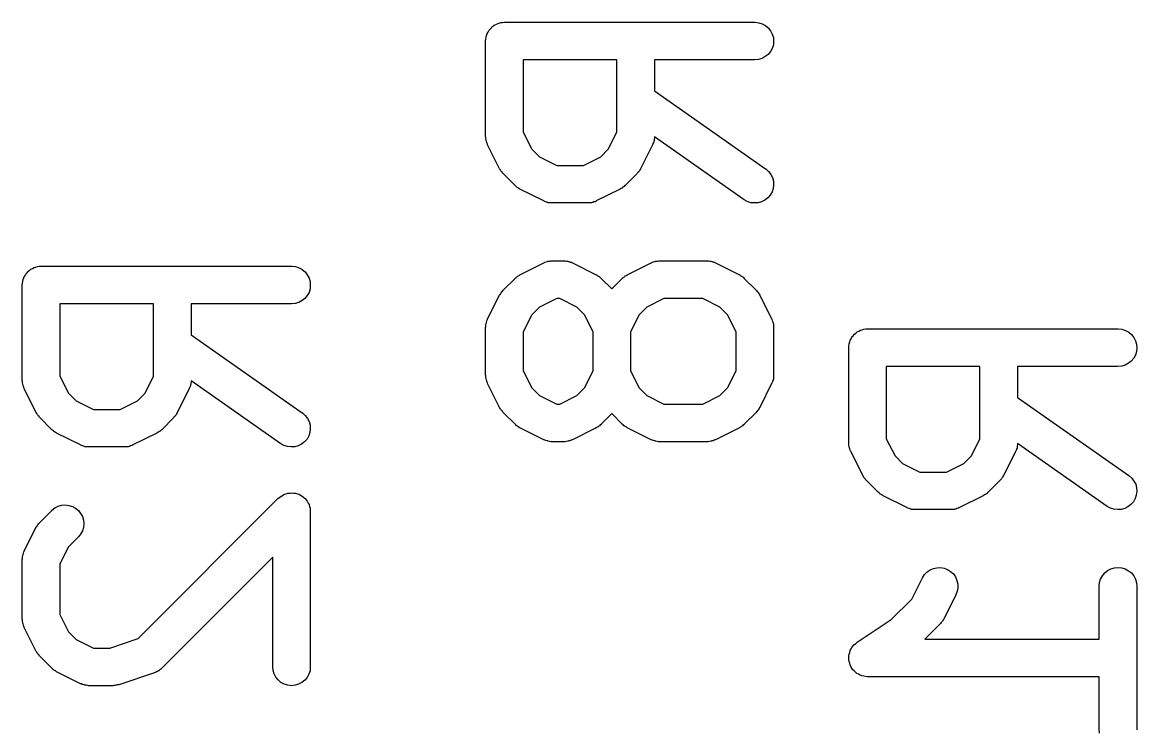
# Model space of a CAD drawing. Extents: x 112.9 to 160.3, y -137 to -94.4.
# Drawn here: x 154.477 to 158.927, y -107.66 to -104.837 of the extents above; entities that cross this region are included whole.
import ezdxf

# ---------------------------------------------------------------- set-up
doc = ezdxf.new("R2010")
doc.units = 0
doc.layers.add('BLACK', color=7, linetype='CONTINUOUS')

msp = doc.modelspace()

# ---------------------------------------------------------------- linework, layer by layer
at = {"layer": 'BLACK', "linetype": 'CONTINUOUS'}
for p, q in [((156.374, -104.842), (156.381, -104.84)), ((156.381, -104.84), (156.388, -104.838)), ((156.388, -104.838), (156.388, -104.838)), ((156.388, -104.838), (156.388, -104.838)), ((156.388, -104.838), (156.395, -104.838)), ((156.395, -104.838), (156.402, -104.837)), ((156.402, -104.837), (157.402, -104.837)), ((157.402, -104.837), (157.403, -104.837)), ((157.403, -104.837), (157.418, -104.839)), ((157.418, -104.839), (157.432, -104.843)), ((156.331, -104.89), (156.333, -104.883)), ((156.333, -104.882), (156.337, -104.876)), ((156.333, -104.883), (156.333, -104.882)), ((156.333, -104.883), (156.333, -104.883)), ((156.337, -104.876), (156.34, -104.87)), ((156.34, -104.87), (156.345, -104.864)), ((156.34, -104.87), (156.34, -104.87)), ((156.34, -104.87), (156.34, -104.87)), ((156.345, -104.864), (156.35, -104.859)), ((156.35, -104.858), (156.355, -104.854)), ((156.35, -104.859), (156.35, -104.858)), ((156.35, -104.859), (156.35, -104.859)), ((156.355, -104.854), (156.361, -104.849)), ((156.361, -104.849), (156.368, -104.846)), ((156.361, -104.849), (156.361, -104.849)), ((156.361, -104.849), (156.361, -104.849)), ((156.368, -104.846), (156.374, -104.843)), ((156.374, -104.843), (156.374, -104.842)), ((156.374, -104.842), (156.374, -104.842)), ((157.432, -104.843), (157.445, -104.85)), ((157.445, -104.85), (157.456, -104.859)), ((157.456, -104.859), (157.465, -104.871)), ((157.465, -104.871), (157.472, -104.884)), ((157.472, -104.884), (157.476, -104.898)), ((156.327, -104.911), (156.328, -104.904)), ((156.327, -104.912), (156.327, -104.911)), ((156.327, -104.911), (156.327, -104.911)), ((156.327, -104.911), (156.327, -104.911)), ((156.327, -104.911), (156.327, -104.911)), ((156.327, -105.293), (156.327, -104.912)), ((156.328, -104.904), (156.329, -104.897)), ((156.329, -104.896), (156.331, -104.89)), ((156.329, -104.897), (156.329, -104.896)), ((156.329, -104.897), (156.329, -104.897)), ((157.476, -104.927), (157.472, -104.941)), ((157.476, -104.898), (157.477, -104.912)), ((157.477, -104.912), (157.476, -104.927)), ((157.444, -104.974), (157.431, -104.981)), ((157.455, -104.965), (157.444, -104.974)), ((157.465, -104.954), (157.455, -104.965)), ((157.472, -104.941), (157.465, -104.954)), ((156.477, -104.987), (156.477, -105.275)), ((156.851, -104.987), (156.477, -104.987)), ((156.851, -105.275), (156.851, -104.987)), ((157.402, -104.987), (157.001, -104.987)), ((157.001, -104.987), (157.001, -105.111)), ((157.417, -104.985), (157.402, -104.987)), ((157.431, -104.981), (157.417, -104.985)), ((157.001, -105.111), (157.445, -105.422)), ((156.477, -105.275), (156.512, -105.344)), ((156.817, -105.344), (156.851, -105.275)), ((156.328, -105.295), (156.327, -105.293)), ((156.328, -105.297), (156.328, -105.295)), ((156.328, -105.302), (156.328, -105.297)), ((156.329, -105.307), (156.328, -105.302)), ((156.329, -105.31), (156.329, -105.307)), ((156.33, -105.312), (156.329, -105.31)), ((156.332, -105.317), (156.33, -105.312)), ((156.333, -105.321), (156.332, -105.317)), ((156.334, -105.323), (156.333, -105.321)), ((156.335, -105.325), (156.334, -105.323)), ((156.335, -105.326), (156.335, -105.325)), ((156.383, -105.422), (156.335, -105.326)), ((156.993, -105.326), (156.946, -105.422)), ((156.994, -105.324), (156.993, -105.326)), ((156.995, -105.322), (156.994, -105.324)), ((156.997, -105.318), (156.995, -105.322)), ((156.999, -105.313), (156.997, -105.318)), ((157, -105.308), (156.999, -105.311)), ((156.999, -105.311), (156.999, -105.313)), ((157.001, -105.298), (157, -105.303)), ((157, -105.303), (157, -105.308)), ((157.359, -105.545), (157.001, -105.294)), ((157.001, -105.294), (157.001, -105.296)), ((157.001, -105.296), (157.001, -105.298)), ((156.512, -105.344), (156.542, -105.374)), ((156.542, -105.374), (156.611, -105.408)), ((156.718, -105.408), (156.787, -105.374)), ((156.787, -105.374), (156.817, -105.344)), ((156.611, -105.408), (156.718, -105.408)), ((156.385, -105.425), (156.383, -105.422)), ((156.387, -105.429), (156.385, -105.425)), ((156.389, -105.431), (156.387, -105.429)), ((156.391, -105.434), (156.389, -105.431)), ((156.394, -105.437), (156.391, -105.434)), ((156.396, -105.44), (156.394, -105.437)), ((156.397, -105.441), (156.396, -105.44)), ((156.445, -105.489), (156.397, -105.441)), ((156.932, -105.441), (156.884, -105.489)), ((156.934, -105.438), (156.932, -105.441)), ((156.937, -105.435), (156.934, -105.438)), ((156.939, -105.432), (156.937, -105.435)), ((156.941, -105.43), (156.939, -105.432)), ((156.943, -105.426), (156.941, -105.43)), ((156.945, -105.423), (156.943, -105.426)), ((156.946, -105.422), (156.945, -105.423)), ((157.445, -105.422), (157.446, -105.422)), ((157.446, -105.422), (157.457, -105.432)), ((157.457, -105.432), (157.466, -105.444)), ((157.466, -105.444), (157.473, -105.457)), ((157.473, -105.457), (157.476, -105.471)), ((156.448, -105.491), (156.445, -105.489)), ((156.451, -105.494), (156.448, -105.491)), ((156.453, -105.496), (156.451, -105.494)), ((156.456, -105.498), (156.453, -105.496)), ((156.46, -105.5), (156.456, -105.498)), ((156.463, -105.502), (156.46, -105.5)), ((156.464, -105.503), (156.463, -105.502)), ((156.559, -105.55), (156.464, -105.503)), ((156.864, -105.503), (156.769, -105.55)), ((156.868, -105.501), (156.864, -105.503)), ((156.872, -105.499), (156.868, -105.501)), ((156.874, -105.497), (156.872, -105.499)), ((156.877, -105.495), (156.874, -105.497)), ((156.88, -105.492), (156.877, -105.495)), ((156.883, -105.489), (156.88, -105.492)), ((156.884, -105.489), (156.883, -105.489)), ((157.475, -105.5), (157.471, -105.514)), ((157.477, -105.486), (157.475, -105.5)), ((157.476, -105.471), (157.477, -105.486)), ((156.561, -105.551), (156.559, -105.55)), ((156.563, -105.552), (156.561, -105.551)), ((156.568, -105.554), (156.563, -105.552)), ((156.764, -105.553), (156.759, -105.554)), ((156.766, -105.552), (156.764, -105.553)), ((156.768, -105.551), (156.766, -105.552)), ((156.769, -105.55), (156.768, -105.551)), ((157.372, -105.552), (157.359, -105.545)), ((157.386, -105.557), (157.372, -105.552)), ((157.429, -105.553), (157.415, -105.557)), ((157.442, -105.547), (157.429, -105.553)), ((157.454, -105.538), (157.442, -105.547)), ((157.464, -105.527), (157.454, -105.538)), ((157.471, -105.514), (157.464, -105.527)), ((156.573, -105.556), (156.568, -105.554)), ((156.575, -105.556), (156.573, -105.556)), ((156.577, -105.557), (156.575, -105.556)), ((156.582, -105.557), (156.577, -105.557)), ((156.587, -105.558), (156.582, -105.557)), ((156.59, -105.558), (156.587, -105.558)), ((156.592, -105.558), (156.59, -105.558)), ((156.593, -105.558), (156.592, -105.558)), ((156.736, -105.558), (156.593, -105.558)), ((156.738, -105.558), (156.736, -105.558)), ((156.74, -105.558), (156.738, -105.558)), ((156.745, -105.557), (156.74, -105.558)), ((156.75, -105.557), (156.745, -105.557)), ((156.752, -105.556), (156.75, -105.557)), ((156.755, -105.556), (156.752, -105.556)), ((156.759, -105.554), (156.755, -105.556)), ((157.401, -105.558), (157.386, -105.557)), ((157.415, -105.557), (157.401, -105.558)), ((154.511, -105.823), (154.518, -105.82)), ((154.518, -105.82), (154.524, -105.816)), ((154.524, -105.816), (154.531, -105.814)), ((154.524, -105.816), (154.524, -105.816)), ((154.524, -105.816), (154.524, -105.816)), ((154.531, -105.814), (154.538, -105.812)), ((154.538, -105.812), (154.545, -105.811)), ((154.538, -105.812), (154.538, -105.812)), ((154.538, -105.812), (154.538, -105.812)), ((154.545, -105.811), (154.552, -105.811)), ((154.552, -105.811), (155.552, -105.811)), ((155.552, -105.811), (155.553, -105.811)), ((155.553, -105.811), (155.568, -105.812)), ((155.568, -105.812), (155.582, -105.817)), ((155.582, -105.817), (155.595, -105.824)), ((156.464, -105.845), (156.559, -105.797)), ((156.559, -105.797), (156.56, -105.797)), ((156.56, -105.797), (156.562, -105.796)), ((156.562, -105.796), (156.564, -105.795)), ((156.564, -105.795), (156.569, -105.793)), ((156.569, -105.793), (156.574, -105.792)), ((156.574, -105.792), (156.576, -105.791)), ((156.576, -105.791), (156.578, -105.791)), ((156.578, -105.791), (156.583, -105.79)), ((156.583, -105.79), (156.588, -105.789)), ((156.588, -105.789), (156.591, -105.789)), ((156.591, -105.789), (156.593, -105.789)), ((156.593, -105.789), (156.64, -105.789)), ((156.64, -105.789), (156.642, -105.789)), ((156.642, -105.789), (156.644, -105.79)), ((156.644, -105.79), (156.646, -105.789)), ((156.646, -105.789), (156.651, -105.79)), ((156.651, -105.79), (156.656, -105.791)), ((156.656, -105.791), (156.658, -105.792)), ((156.658, -105.792), (156.66, -105.792)), ((156.66, -105.792), (156.665, -105.794)), ((156.665, -105.794), (156.67, -105.795)), ((156.67, -105.795), (156.672, -105.796)), ((156.672, -105.796), (156.674, -105.797)), ((156.674, -105.797), (156.769, -105.845)), ((156.893, -105.845), (156.988, -105.797)), ((156.988, -105.797), (156.989, -105.797)), ((156.989, -105.797), (156.991, -105.796)), ((156.991, -105.796), (156.993, -105.795)), ((156.993, -105.795), (156.998, -105.793)), ((156.998, -105.793), (157.003, -105.792)), ((157.003, -105.792), (157.005, -105.791)), ((157.005, -105.791), (157.007, -105.791)), ((157.007, -105.791), (157.012, -105.79)), ((157.012, -105.79), (157.017, -105.789)), ((157.017, -105.789), (157.019, -105.789)), ((157.019, -105.789), (157.021, -105.789)), ((157.021, -105.789), (157.212, -105.789)), ((157.212, -105.789), (157.213, -105.789)), ((157.213, -105.789), (157.215, -105.79)), ((157.215, -105.79), (157.217, -105.789)), ((157.217, -105.789), (157.222, -105.79)), ((157.222, -105.79), (157.227, -105.791)), ((157.227, -105.791), (157.23, -105.792)), ((157.23, -105.792), (157.232, -105.792)), ((157.232, -105.792), (157.237, -105.794)), ((157.237, -105.794), (157.241, -105.795)), ((157.241, -105.795), (157.243, -105.796)), ((157.243, -105.796), (157.245, -105.797)), ((157.245, -105.797), (157.341, -105.845)), ((154.479, -105.87), (154.481, -105.863)), ((154.481, -105.863), (154.483, -105.857)), ((154.483, -105.856), (154.487, -105.85)), ((154.483, -105.857), (154.483, -105.856)), ((154.483, -105.856), (154.483, -105.856)), ((154.487, -105.85), (154.49, -105.844)), ((154.49, -105.843), (154.495, -105.838)), ((154.49, -105.844), (154.49, -105.843)), ((154.49, -105.844), (154.49, -105.844)), ((154.495, -105.838), (154.5, -105.832)), ((154.5, -105.832), (154.505, -105.828)), ((154.5, -105.832), (154.5, -105.832)), ((154.5, -105.832), (154.5, -105.832)), ((154.505, -105.828), (154.511, -105.823)), ((154.511, -105.823), (154.511, -105.823)), ((154.511, -105.823), (154.511, -105.823)), ((155.595, -105.824), (155.606, -105.833)), ((155.606, -105.833), (155.615, -105.845)), ((155.615, -105.845), (155.622, -105.858)), ((155.622, -105.858), (155.626, -105.872)), ((156.397, -105.906), (156.445, -105.859)), ((156.445, -105.858), (156.449, -105.856)), ((156.445, -105.859), (156.445, -105.858)), ((156.449, -105.856), (156.452, -105.853)), ((156.452, -105.853), (156.454, -105.851)), ((156.454, -105.851), (156.457, -105.849)), ((156.457, -105.849), (156.461, -105.847)), ((156.461, -105.847), (156.464, -105.845)), ((156.769, -105.845), (156.77, -105.845)), ((156.77, -105.845), (156.774, -105.848)), ((156.774, -105.848), (156.777, -105.85)), ((156.777, -105.85), (156.78, -105.852)), ((156.78, -105.852), (156.782, -105.853)), ((156.782, -105.853), (156.785, -105.856)), ((156.785, -105.856), (156.789, -105.859)), ((156.789, -105.859), (156.831, -105.901)), ((156.831, -105.901), (156.873, -105.859)), ((156.873, -105.859), (156.874, -105.858)), ((156.874, -105.858), (156.877, -105.856)), ((156.877, -105.856), (156.88, -105.853)), ((156.88, -105.853), (156.883, -105.851)), ((156.883, -105.851), (156.885, -105.849)), ((156.885, -105.849), (156.889, -105.847)), ((156.889, -105.847), (156.893, -105.845)), ((157.341, -105.845), (157.342, -105.845)), ((157.342, -105.845), (157.345, -105.848)), ((157.345, -105.848), (157.349, -105.85)), ((157.349, -105.85), (157.351, -105.852)), ((157.351, -105.852), (157.354, -105.853)), ((157.354, -105.853), (157.357, -105.856)), ((157.357, -105.856), (157.36, -105.859)), ((157.36, -105.859), (157.408, -105.906)), ((154.477, -105.885), (154.478, -105.878)), ((154.477, -105.886), (154.477, -105.885)), ((154.477, -105.885), (154.477, -105.885)), ((154.477, -105.885), (154.477, -105.885)), ((154.477, -105.885), (154.477, -105.885)), ((154.477, -106.267), (154.477, -105.886)), ((154.478, -105.878), (154.479, -105.871)), ((154.479, -105.871), (154.479, -105.87)), ((154.479, -105.87), (154.479, -105.87)), ((155.626, -105.901), (155.622, -105.915)), ((155.626, -105.872), (155.627, -105.886)), ((155.627, -105.886), (155.626, -105.901)), ((156.394, -105.91), (156.397, -105.906)), ((157.408, -105.906), (157.409, -105.907)), ((157.409, -105.907), (157.411, -105.911)), ((155.594, -105.948), (155.581, -105.955)), ((155.605, -105.939), (155.594, -105.948)), ((155.615, -105.928), (155.605, -105.939)), ((155.622, -105.915), (155.615, -105.928)), ((156.335, -106.021), (156.383, -105.926)), ((156.383, -105.925), (156.386, -105.922)), ((156.383, -105.926), (156.383, -105.925)), ((156.386, -105.922), (156.388, -105.918)), ((156.388, -105.918), (156.39, -105.915)), ((156.39, -105.915), (156.391, -105.913)), ((156.391, -105.913), (156.394, -105.91)), ((156.611, -105.939), (156.542, -105.974)), ((156.623, -105.939), (156.611, -105.939)), ((156.691, -105.974), (156.623, -105.939)), ((157.039, -105.939), (156.971, -105.974)), ((157.194, -105.939), (157.039, -105.939)), ((157.263, -105.974), (157.194, -105.939)), ((157.411, -105.911), (157.414, -105.914)), ((157.414, -105.914), (157.416, -105.916)), ((157.416, -105.916), (157.418, -105.919)), ((157.418, -105.919), (157.42, -105.922)), ((157.42, -105.922), (157.422, -105.926)), ((157.422, -105.926), (157.469, -106.021)), ((154.627, -105.961), (154.627, -106.249)), ((155.001, -105.961), (154.627, -105.961)), ((155.001, -106.249), (155.001, -105.961)), ((155.552, -105.961), (155.151, -105.961)), ((155.151, -105.961), (155.151, -106.085)), ((155.567, -105.959), (155.552, -105.961)), ((155.581, -105.955), (155.567, -105.959)), ((156.542, -105.974), (156.512, -106.004)), ((156.722, -106.004), (156.691, -105.974)), ((156.971, -105.974), (156.94, -106.004)), ((157.293, -106.004), (157.263, -105.974)), ((156.328, -106.044), (156.329, -106.039)), ((156.329, -106.039), (156.33, -106.037)), ((156.33, -106.035), (156.332, -106.03)), ((156.33, -106.037), (156.33, -106.035)), ((156.332, -106.03), (156.333, -106.025)), ((156.333, -106.025), (156.335, -106.023)), ((156.335, -106.023), (156.335, -106.021)), ((156.512, -106.004), (156.477, -106.072)), ((156.756, -106.072), (156.722, -106.004)), ((156.94, -106.004), (156.906, -106.072)), ((157.327, -106.072), (157.293, -106.004)), ((157.469, -106.021), (157.47, -106.022)), ((157.47, -106.022), (157.471, -106.024)), ((157.471, -106.024), (157.472, -106.026)), ((157.472, -106.026), (157.473, -106.031)), ((157.473, -106.031), (157.475, -106.036)), ((157.475, -106.036), (157.475, -106.038)), ((157.475, -106.038), (157.476, -106.04)), ((157.476, -106.04), (157.476, -106.045)), ((155.151, -106.085), (155.595, -106.396)), ((156.327, -106.054), (156.328, -106.052)), ((156.327, -106.055), (156.327, -106.054)), ((156.327, -106.245), (156.327, -106.055)), ((156.328, -106.049), (156.328, -106.044)), ((156.328, -106.052), (156.328, -106.049)), ((156.477, -106.072), (156.477, -106.228)), ((156.756, -106.228), (156.756, -106.072)), ((156.906, -106.072), (156.906, -106.228)), ((157.327, -106.228), (157.327, -106.072)), ((157.476, -106.045), (157.477, -106.05)), ((157.477, -106.05), (157.477, -106.053)), ((157.477, -106.053), (157.477, -106.055)), ((157.477, -106.055), (157.477, -106.245)), ((157.795, -106.088), (157.8, -106.082)), ((157.8, -106.082), (157.805, -106.078)), ((157.8, -106.082), (157.8, -106.082)), ((157.8, -106.082), (157.8, -106.082)), ((157.805, -106.078), (157.811, -106.073)), ((157.811, -106.073), (157.818, -106.07)), ((157.811, -106.073), (157.811, -106.073)), ((157.811, -106.073), (157.811, -106.073)), ((157.818, -106.07), (157.824, -106.066)), ((157.824, -106.066), (157.831, -106.064)), ((157.824, -106.066), (157.824, -106.066)), ((157.824, -106.066), (157.824, -106.066)), ((157.831, -106.064), (157.838, -106.062)), ((157.838, -106.062), (157.845, -106.061)), ((157.838, -106.062), (157.838, -106.062)), ((157.838, -106.062), (157.838, -106.062)), ((157.845, -106.061), (157.852, -106.061)), ((157.852, -106.061), (158.852, -106.061)), ((158.852, -106.061), (158.853, -106.061)), ((158.853, -106.061), (158.868, -106.062)), ((158.868, -106.062), (158.882, -106.067)), ((158.882, -106.067), (158.895, -106.074)), ((158.895, -106.074), (158.906, -106.083)), ((158.906, -106.083), (158.915, -106.095)), ((157.777, -106.135), (157.778, -106.128)), ((157.778, -106.128), (157.779, -106.121)), ((157.779, -106.12), (157.781, -106.113)), ((157.779, -106.121), (157.779, -106.12)), ((157.779, -106.12), (157.779, -106.12)), ((157.781, -106.113), (157.783, -106.107)), ((157.783, -106.106), (157.787, -106.1)), ((157.783, -106.107), (157.783, -106.106)), ((157.783, -106.106), (157.783, -106.106)), ((157.787, -106.1), (157.79, -106.094)), ((157.79, -106.093), (157.795, -106.088)), ((157.79, -106.094), (157.79, -106.093)), ((157.79, -106.094), (157.79, -106.094)), ((158.915, -106.095), (158.922, -106.108)), ((158.922, -106.108), (158.926, -106.122)), ((158.926, -106.122), (158.927, -106.136)), ((157.777, -106.136), (157.777, -106.135)), ((157.777, -106.135), (157.777, -106.135)), ((157.777, -106.135), (157.777, -106.135)), ((157.777, -106.135), (157.777, -106.135)), ((157.777, -106.517), (157.777, -106.136)), ((158.922, -106.165), (158.915, -106.178)), ((158.926, -106.151), (158.922, -106.165)), ((158.927, -106.136), (158.926, -106.151)), ((157.927, -106.211), (157.927, -106.499)), ((158.301, -106.211), (157.927, -106.211)), ((158.301, -106.499), (158.301, -106.211)), ((158.852, -106.211), (158.451, -106.211)), ((158.451, -106.211), (158.451, -106.335)), ((158.867, -106.209), (158.852, -106.211)), ((158.881, -106.205), (158.867, -106.209)), ((158.894, -106.198), (158.881, -106.205)), ((158.905, -106.189), (158.894, -106.198)), ((158.915, -106.178), (158.905, -106.189)), ((154.627, -106.249), (154.662, -106.317)), ((154.967, -106.317), (155.001, -106.249)), ((156.328, -106.247), (156.327, -106.245)), ((156.328, -106.25), (156.328, -106.247)), ((156.328, -106.255), (156.328, -106.25)), ((156.329, -106.26), (156.328, -106.255)), ((156.329, -106.262), (156.329, -106.26)), ((156.33, -106.264), (156.329, -106.262)), ((156.332, -106.269), (156.33, -106.264)), ((156.477, -106.228), (156.512, -106.296)), ((156.722, -106.296), (156.756, -106.228)), ((156.906, -106.228), (156.94, -106.296)), ((157.293, -106.296), (157.327, -106.228)), ((157.475, -106.265), (157.473, -106.27)), ((157.476, -106.261), (157.475, -106.263)), ((157.475, -106.263), (157.475, -106.265)), ((157.477, -106.251), (157.476, -106.256)), ((157.476, -106.256), (157.476, -106.261)), ((157.477, -106.245), (157.477, -106.246)), ((157.477, -106.246), (157.477, -106.248)), ((157.477, -106.248), (157.477, -106.251)), ((154.478, -106.269), (154.477, -106.267)), ((154.478, -106.271), (154.478, -106.269)), ((154.478, -106.276), (154.478, -106.271)), ((154.479, -106.281), (154.478, -106.276)), ((154.479, -106.283), (154.479, -106.281)), ((154.48, -106.286), (154.479, -106.283)), ((154.482, -106.29), (154.48, -106.286)), ((154.483, -106.295), (154.482, -106.29)), ((154.484, -106.297), (154.483, -106.295)), ((154.485, -106.299), (154.484, -106.297)), ((154.485, -106.3), (154.485, -106.299)), ((154.533, -106.395), (154.485, -106.3)), ((155.143, -106.3), (155.096, -106.395)), ((155.144, -106.298), (155.143, -106.3)), ((155.145, -106.296), (155.144, -106.298)), ((155.147, -106.291), (155.145, -106.296)), ((155.149, -106.287), (155.147, -106.291)), ((155.15, -106.282), (155.149, -106.284)), ((155.149, -106.284), (155.149, -106.287)), ((155.151, -106.272), (155.15, -106.277)), ((155.15, -106.277), (155.15, -106.282)), ((155.509, -106.519), (155.151, -106.268)), ((155.151, -106.268), (155.151, -106.27)), ((155.151, -106.27), (155.151, -106.272)), ((156.333, -106.274), (156.332, -106.269)), ((156.334, -106.276), (156.333, -106.274)), ((156.335, -106.278), (156.334, -106.276)), ((156.335, -106.279), (156.335, -106.278)), ((156.383, -106.374), (156.335, -106.279)), ((156.512, -106.296), (156.542, -106.326)), ((156.691, -106.326), (156.722, -106.296)), ((156.94, -106.296), (156.971, -106.326)), ((157.263, -106.326), (157.293, -106.296)), ((157.469, -106.279), (157.422, -106.374)), ((157.47, -106.277), (157.469, -106.279)), ((157.471, -106.275), (157.47, -106.277)), ((157.473, -106.27), (157.471, -106.275)), ((154.662, -106.317), (154.692, -106.348)), ((154.692, -106.348), (154.761, -106.382)), ((154.868, -106.382), (154.937, -106.348)), ((154.937, -106.348), (154.967, -106.317)), ((156.542, -106.326), (156.611, -106.361)), ((156.623, -106.361), (156.691, -106.326)), ((156.971, -106.326), (157.039, -106.361)), ((157.194, -106.361), (157.263, -106.326)), ((158.451, -106.335), (158.895, -106.646)), ((154.535, -106.399), (154.533, -106.395)), ((154.537, -106.403), (154.535, -106.399)), ((154.761, -106.382), (154.868, -106.382)), ((155.095, -106.396), (155.093, -106.4)), ((155.096, -106.395), (155.095, -106.396)), ((155.595, -106.396), (155.596, -106.396)), ((155.596, -106.396), (155.607, -106.406)), ((156.385, -106.378), (156.383, -106.374)), ((156.387, -106.381), (156.385, -106.378)), ((156.389, -106.384), (156.387, -106.381)), ((156.391, -106.386), (156.389, -106.384)), ((156.394, -106.389), (156.391, -106.386)), ((156.396, -106.393), (156.394, -106.389)), ((156.397, -106.394), (156.396, -106.393)), ((156.445, -106.441), (156.397, -106.394)), ((156.611, -106.361), (156.623, -106.361)), ((156.831, -106.399), (156.789, -106.441)), ((156.873, -106.441), (156.831, -106.399)), ((157.039, -106.361), (157.194, -106.361)), ((157.408, -106.394), (157.36, -106.441)), ((157.41, -106.39), (157.408, -106.394)), ((157.413, -106.387), (157.41, -106.39)), ((157.415, -106.385), (157.413, -106.387)), ((157.417, -106.382), (157.415, -106.385)), ((157.419, -106.378), (157.417, -106.382)), ((157.421, -106.375), (157.419, -106.378)), ((157.422, -106.374), (157.421, -106.375)), ((154.539, -106.405), (154.537, -106.403)), ((154.541, -106.408), (154.539, -106.405)), ((154.544, -106.411), (154.541, -106.408)), ((154.546, -106.414), (154.544, -106.411)), ((154.547, -106.415), (154.546, -106.414)), ((154.595, -106.463), (154.547, -106.415)), ((155.082, -106.415), (155.034, -106.463)), ((155.084, -106.412), (155.082, -106.415)), ((155.087, -106.409), (155.084, -106.412)), ((155.089, -106.406), (155.087, -106.409)), ((155.091, -106.404), (155.089, -106.406)), ((155.093, -106.4), (155.091, -106.404)), ((155.607, -106.406), (155.616, -106.418)), ((155.616, -106.418), (155.623, -106.431)), ((155.623, -106.431), (155.626, -106.445)), ((156.448, -106.444), (156.445, -106.441)), ((156.788, -106.442), (156.785, -106.444)), ((156.789, -106.441), (156.788, -106.442)), ((156.876, -106.444), (156.873, -106.441)), ((157.359, -106.442), (157.356, -106.444)), ((157.36, -106.441), (157.359, -106.442)), ((154.598, -106.465), (154.595, -106.463)), ((154.601, -106.468), (154.598, -106.465)), ((154.603, -106.47), (154.601, -106.468)), ((154.606, -106.472), (154.603, -106.47)), ((154.61, -106.474), (154.606, -106.472)), ((154.613, -106.476), (154.61, -106.474)), ((154.614, -106.477), (154.613, -106.476)), ((154.709, -106.524), (154.614, -106.477)), ((155.014, -106.477), (154.919, -106.524)), ((155.018, -106.474), (155.014, -106.477)), ((155.022, -106.472), (155.018, -106.474)), ((155.024, -106.47), (155.022, -106.472)), ((155.027, -106.469), (155.024, -106.47)), ((155.03, -106.466), (155.027, -106.469)), ((155.033, -106.463), (155.03, -106.466)), ((155.034, -106.463), (155.033, -106.463)), ((155.621, -106.488), (155.614, -106.501)), ((155.625, -106.474), (155.621, -106.488)), ((155.627, -106.459), (155.625, -106.474)), ((155.626, -106.445), (155.627, -106.459)), ((156.451, -106.447), (156.448, -106.444)), ((156.453, -106.448), (156.451, -106.447)), ((156.456, -106.45), (156.453, -106.448)), ((156.46, -106.452), (156.456, -106.45)), ((156.463, -106.455), (156.46, -106.452)), ((156.464, -106.455), (156.463, -106.455)), ((156.559, -106.503), (156.464, -106.455)), ((156.769, -106.455), (156.674, -106.503)), ((156.773, -106.453), (156.769, -106.455)), ((156.777, -106.451), (156.773, -106.453)), ((156.779, -106.449), (156.777, -106.451)), ((156.782, -106.447), (156.779, -106.449)), ((156.785, -106.444), (156.782, -106.447)), ((156.879, -106.447), (156.876, -106.444)), ((156.882, -106.448), (156.879, -106.447)), ((156.884, -106.45), (156.882, -106.448)), ((156.888, -106.452), (156.884, -106.45)), ((156.892, -106.455), (156.888, -106.452)), ((156.893, -106.455), (156.892, -106.455)), ((156.988, -106.503), (156.893, -106.455)), ((157.341, -106.455), (157.245, -106.503)), ((157.344, -106.453), (157.341, -106.455)), ((157.348, -106.451), (157.344, -106.453)), ((157.35, -106.449), (157.348, -106.451)), ((157.353, -106.447), (157.35, -106.449)), ((157.356, -106.444), (157.353, -106.447)), ((154.711, -106.525), (154.709, -106.524)), ((154.713, -106.526), (154.711, -106.525)), ((154.718, -106.528), (154.713, -106.526)), ((154.723, -106.529), (154.718, -106.528)), ((154.725, -106.53), (154.723, -106.529)), ((154.727, -106.531), (154.725, -106.53)), ((154.732, -106.531), (154.727, -106.531)), ((154.737, -106.532), (154.732, -106.531)), ((154.74, -106.532), (154.737, -106.532)), ((154.742, -106.532), (154.74, -106.532)), ((154.743, -106.532), (154.742, -106.532)), ((154.886, -106.532), (154.743, -106.532)), ((154.888, -106.532), (154.886, -106.532)), ((154.89, -106.532), (154.888, -106.532)), ((154.895, -106.531), (154.89, -106.532)), ((154.9, -106.531), (154.895, -106.531)), ((154.902, -106.53), (154.9, -106.531)), ((154.905, -106.53), (154.902, -106.53)), ((154.909, -106.528), (154.905, -106.53)), ((154.914, -106.526), (154.909, -106.528)), ((154.916, -106.525), (154.914, -106.526)), ((154.918, -106.525), (154.916, -106.525)), ((154.919, -106.524), (154.918, -106.525)), ((155.522, -106.526), (155.509, -106.519)), ((155.536, -106.53), (155.522, -106.526)), ((155.551, -106.532), (155.536, -106.53)), ((155.565, -106.531), (155.551, -106.532)), ((155.579, -106.527), (155.565, -106.531)), ((155.592, -106.521), (155.579, -106.527)), ((155.604, -106.512), (155.592, -106.521)), ((155.614, -106.501), (155.604, -106.512)), ((156.561, -106.504), (156.559, -106.503)), ((156.563, -106.505), (156.561, -106.504)), ((156.568, -106.506), (156.563, -106.505)), ((156.573, -106.508), (156.568, -106.506)), ((156.575, -106.508), (156.573, -106.508)), ((156.577, -106.509), (156.575, -106.508)), ((156.582, -106.51), (156.577, -106.509)), ((156.587, -106.511), (156.582, -106.51)), ((156.59, -106.51), (156.587, -106.511)), ((156.592, -106.511), (156.59, -106.51)), ((156.593, -106.511), (156.592, -106.511)), ((156.64, -106.511), (156.593, -106.511)), ((156.643, -106.51), (156.64, -106.511)), ((156.645, -106.511), (156.643, -106.51)), ((156.65, -106.51), (156.645, -106.511)), ((156.655, -106.509), (156.65, -106.51)), ((156.657, -106.509), (156.655, -106.509)), ((156.659, -106.508), (156.657, -106.509)), ((156.664, -106.507), (156.659, -106.508)), ((156.669, -106.505), (156.664, -106.507)), ((156.671, -106.504), (156.669, -106.505)), ((156.673, -106.503), (156.671, -106.504)), ((156.674, -106.503), (156.673, -106.503)), ((156.99, -106.504), (156.988, -106.503)), ((156.992, -106.505), (156.99, -106.504)), ((156.997, -106.506), (156.992, -106.505)), ((157.002, -106.508), (156.997, -106.506)), ((157.004, -106.508), (157.002, -106.508)), ((157.006, -106.509), (157.004, -106.508)), ((157.011, -106.51), (157.006, -106.509)), ((157.016, -106.511), (157.011, -106.51)), ((157.018, -106.51), (157.016, -106.511)), ((157.02, -106.511), (157.018, -106.51)), ((157.021, -106.511), (157.02, -106.511)), ((157.212, -106.511), (157.021, -106.511)), ((157.214, -106.51), (157.212, -106.511)), ((157.216, -106.511), (157.214, -106.51)), ((157.221, -106.51), (157.216, -106.511)), ((157.226, -106.509), (157.221, -106.51)), ((157.229, -106.509), (157.226, -106.509)), ((157.231, -106.508), (157.229, -106.509)), ((157.236, -106.507), (157.231, -106.508)), ((157.24, -106.505), (157.236, -106.507)), ((157.242, -106.504), (157.24, -106.505)), ((157.245, -106.503), (157.242, -106.504)), ((157.245, -106.503), (157.245, -106.503)), ((157.778, -106.519), (157.777, -106.517)), ((157.778, -106.521), (157.778, -106.519)), ((157.778, -106.526), (157.778, -106.521)), ((157.779, -106.531), (157.778, -106.526)), ((157.779, -106.533), (157.779, -106.531)), ((157.927, -106.499), (157.962, -106.567)), ((158.267, -106.567), (158.301, -106.499)), ((158.45, -106.532), (158.449, -106.534)), ((158.451, -106.522), (158.45, -106.527)), ((158.45, -106.527), (158.45, -106.532)), ((158.809, -106.769), (158.451, -106.518)), ((158.451, -106.518), (158.451, -106.52)), ((158.451, -106.52), (158.451, -106.522)), ((157.78, -106.536), (157.779, -106.533)), ((157.782, -106.54), (157.78, -106.536)), ((157.783, -106.545), (157.782, -106.54)), ((157.784, -106.547), (157.783, -106.545)), ((157.785, -106.549), (157.784, -106.547)), ((157.785, -106.55), (157.785, -106.549)), ((157.833, -106.645), (157.785, -106.55)), ((157.962, -106.567), (157.992, -106.598)), ((158.237, -106.598), (158.267, -106.567)), ((158.443, -106.55), (158.396, -106.645)), ((158.444, -106.548), (158.443, -106.55)), ((158.445, -106.546), (158.444, -106.548)), ((158.447, -106.541), (158.445, -106.546)), ((158.449, -106.537), (158.447, -106.541)), ((158.449, -106.534), (158.449, -106.537)), ((157.992, -106.598), (158.061, -106.632)), ((158.168, -106.632), (158.237, -106.598)), ((157.835, -106.649), (157.833, -106.645)), ((157.837, -106.653), (157.835, -106.649)), ((157.839, -106.655), (157.837, -106.653)), ((157.841, -106.658), (157.839, -106.655)), ((157.844, -106.661), (157.841, -106.658)), ((157.846, -106.664), (157.844, -106.661)), ((157.847, -106.665), (157.846, -106.664)), ((157.895, -106.713), (157.847, -106.665)), ((158.061, -106.632), (158.168, -106.632)), ((158.382, -106.665), (158.334, -106.713)), ((158.384, -106.662), (158.382, -106.665)), ((158.387, -106.659), (158.384, -106.662)), ((158.389, -106.656), (158.387, -106.659)), ((158.391, -106.654), (158.389, -106.656)), ((158.393, -106.65), (158.391, -106.654)), ((158.395, -106.646), (158.393, -106.65)), ((158.396, -106.645), (158.395, -106.646)), ((158.895, -106.646), (158.896, -106.646)), ((158.896, -106.646), (158.907, -106.656)), ((158.907, -106.656), (158.916, -106.668)), ((158.916, -106.668), (158.923, -106.681)), ((158.923, -106.681), (158.926, -106.695)), ((158.927, -106.709), (158.925, -106.724)), ((158.926, -106.695), (158.927, -106.709)), ((154.94, -107.296), (155.499, -106.737)), ((155.499, -106.737), (155.5, -106.737)), ((155.5, -106.737), (155.506, -106.732)), ((155.5, -106.737), (155.5, -106.737)), ((155.5, -106.737), (155.5, -106.737)), ((155.5, -106.737), (155.5, -106.737)), ((155.506, -106.732), (155.511, -106.728)), ((155.511, -106.728), (155.511, -106.728)), ((155.511, -106.728), (155.512, -106.728)), ((155.512, -106.728), (155.518, -106.724)), ((155.518, -106.724), (155.524, -106.721)), ((155.524, -106.721), (155.524, -106.721)), ((155.524, -106.721), (155.525, -106.721)), ((155.525, -106.721), (155.531, -106.719)), ((155.531, -106.719), (155.538, -106.717)), ((155.538, -106.717), (155.538, -106.717)), ((155.538, -106.717), (155.539, -106.717)), ((155.539, -106.717), (155.546, -106.716)), ((155.546, -106.716), (155.553, -106.715)), ((155.553, -106.715), (155.553, -106.715)), ((155.553, -106.715), (155.56, -106.716)), ((155.553, -106.715), (155.553, -106.715)), ((155.56, -106.716), (155.567, -106.717)), ((155.567, -106.717), (155.568, -106.717)), ((155.568, -106.717), (155.568, -106.717)), ((155.568, -106.717), (155.574, -106.719)), ((155.574, -106.719), (155.581, -106.721)), ((155.581, -106.721), (155.582, -106.721)), ((155.582, -106.721), (155.582, -106.721)), ((155.582, -106.721), (155.588, -106.725)), ((155.588, -106.725), (155.594, -106.728)), ((155.594, -106.728), (155.594, -106.728)), ((155.594, -106.728), (155.595, -106.728)), ((155.595, -106.728), (155.6, -106.733)), ((155.6, -106.733), (155.606, -106.738)), ((155.606, -106.738), (155.606, -106.738)), ((155.606, -106.738), (155.606, -106.738)), ((155.606, -106.738), (155.61, -106.743)), ((155.61, -106.743), (155.615, -106.749)), ((155.615, -106.749), (155.615, -106.749)), ((155.615, -106.749), (155.615, -106.749)), ((155.615, -106.749), (155.618, -106.756)), ((157.898, -106.715), (157.895, -106.713)), ((157.901, -106.718), (157.898, -106.715)), ((157.903, -106.72), (157.901, -106.718)), ((157.906, -106.722), (157.903, -106.72)), ((157.91, -106.724), (157.906, -106.722)), ((157.913, -106.726), (157.91, -106.724)), ((157.914, -106.727), (157.913, -106.726)), ((158.009, -106.774), (157.914, -106.727)), ((158.314, -106.727), (158.219, -106.774)), ((158.318, -106.724), (158.314, -106.727)), ((158.322, -106.722), (158.318, -106.724)), ((158.324, -106.72), (158.322, -106.722)), ((158.327, -106.719), (158.324, -106.72)), ((158.33, -106.716), (158.327, -106.719)), ((158.333, -106.713), (158.33, -106.716)), ((158.334, -106.713), (158.333, -106.713)), ((158.914, -106.751), (158.904, -106.762)), ((158.921, -106.738), (158.914, -106.751)), ((158.925, -106.724), (158.921, -106.738)), ((154.547, -106.833), (154.595, -106.785)), ((154.595, -106.784), (154.607, -106.775)), ((154.595, -106.785), (154.595, -106.784)), ((154.607, -106.775), (154.62, -106.768)), ((154.62, -106.768), (154.634, -106.764)), ((154.634, -106.764), (154.648, -106.763)), ((154.648, -106.763), (154.663, -106.765)), ((154.663, -106.765), (154.677, -106.769)), ((154.677, -106.769), (154.69, -106.776)), ((154.69, -106.776), (154.701, -106.785)), ((154.701, -106.785), (154.71, -106.797)), ((154.71, -106.797), (154.717, -106.81)), ((155.618, -106.756), (155.622, -106.762)), ((155.622, -106.762), (155.622, -106.762)), ((155.622, -106.762), (155.622, -106.762)), ((155.622, -106.762), (155.624, -106.769)), ((155.624, -106.769), (155.626, -106.776)), ((155.626, -106.776), (155.626, -106.776)), ((155.626, -106.776), (155.626, -106.776)), ((155.626, -106.776), (155.627, -106.783)), ((155.627, -106.783), (155.627, -106.79)), ((155.627, -106.79), (155.627, -107.41)), ((158.011, -106.775), (158.009, -106.774)), ((158.013, -106.776), (158.011, -106.775)), ((158.018, -106.778), (158.013, -106.776)), ((158.023, -106.779), (158.018, -106.778)), ((158.025, -106.78), (158.023, -106.779)), ((158.027, -106.781), (158.025, -106.78)), ((158.032, -106.781), (158.027, -106.781)), ((158.037, -106.782), (158.032, -106.781)), ((158.04, -106.782), (158.037, -106.782)), ((158.042, -106.782), (158.04, -106.782)), ((158.043, -106.782), (158.042, -106.782)), ((158.186, -106.782), (158.043, -106.782)), ((158.188, -106.782), (158.186, -106.782)), ((158.19, -106.782), (158.188, -106.782)), ((158.195, -106.781), (158.19, -106.782)), ((158.2, -106.781), (158.195, -106.781)), ((158.202, -106.78), (158.2, -106.781)), ((158.205, -106.78), (158.202, -106.78)), ((158.209, -106.778), (158.205, -106.78)), ((158.214, -106.776), (158.209, -106.778)), ((158.216, -106.775), (158.214, -106.776)), ((158.218, -106.775), (158.216, -106.775)), ((158.219, -106.774), (158.218, -106.775)), ((158.822, -106.776), (158.809, -106.769)), ((158.836, -106.78), (158.822, -106.776)), ((158.851, -106.782), (158.836, -106.78)), ((158.865, -106.781), (158.851, -106.782)), ((158.879, -106.777), (158.865, -106.781)), ((158.892, -106.771), (158.879, -106.777)), ((158.904, -106.762), (158.892, -106.771)), ((154.536, -106.848), (154.538, -106.844)), ((154.538, -106.844), (154.54, -106.842)), ((154.54, -106.842), (154.541, -106.839)), ((154.541, -106.839), (154.544, -106.836)), ((154.544, -106.836), (154.547, -106.833)), ((154.717, -106.81), (154.721, -106.824)), ((154.721, -106.824), (154.723, -106.838)), ((154.723, -106.838), (154.721, -106.853)), ((154.485, -106.947), (154.533, -106.852)), ((154.533, -106.851), (154.536, -106.848)), ((154.533, -106.852), (154.533, -106.851)), ((154.71, -106.88), (154.701, -106.891)), ((154.717, -106.867), (154.71, -106.88)), ((154.721, -106.853), (154.717, -106.867)), ((154.662, -106.93), (154.627, -106.999)), ((154.701, -106.891), (154.662, -106.93)), ((154.478, -106.97), (154.479, -106.965)), ((154.478, -106.976), (154.478, -106.97)), ((154.478, -106.978), (154.478, -106.976)), ((154.479, -106.965), (154.48, -106.963)), ((154.48, -106.961), (154.482, -106.956)), ((154.48, -106.963), (154.48, -106.961)), ((154.482, -106.956), (154.483, -106.951)), ((154.483, -106.951), (154.485, -106.949)), ((154.485, -106.949), (154.485, -106.947)), ((155.477, -106.972), (155.034, -107.415)), ((155.477, -107.41), (155.477, -106.972)), ((154.477, -106.98), (154.478, -106.978)), ((154.477, -106.981), (154.477, -106.98)), ((154.477, -107.219), (154.477, -106.981)), ((154.627, -106.999), (154.627, -107.201)), ((158.102, -107.023), (158.115, -107.017)), ((158.115, -107.017), (158.129, -107.014)), ((158.129, -107.014), (158.144, -107.013)), ((158.144, -107.013), (158.158, -107.016)), ((158.158, -107.016), (158.172, -107.021)), ((158.172, -107.021), (158.184, -107.029)), ((158.811, -107.025), (158.824, -107.019)), ((158.824, -107.019), (158.838, -107.014)), ((158.838, -107.014), (158.853, -107.013)), ((158.853, -107.013), (158.867, -107.015)), ((158.867, -107.015), (158.881, -107.019)), ((158.881, -107.019), (158.894, -107.026)), ((158.029, -107.139), (158.071, -107.055)), ((158.071, -107.054), (158.079, -107.041)), ((158.071, -107.055), (158.071, -107.054)), ((158.079, -107.041), (158.09, -107.031)), ((158.09, -107.031), (158.102, -107.023)), ((158.184, -107.029), (158.195, -107.039)), ((158.195, -107.039), (158.203, -107.051)), ((158.203, -107.051), (158.209, -107.065)), ((158.209, -107.065), (158.213, -107.079)), ((158.779, -107.073), (158.783, -107.059)), ((158.783, -107.059), (158.79, -107.046)), ((158.79, -107.046), (158.8, -107.035)), ((158.8, -107.035), (158.811, -107.025)), ((158.894, -107.026), (158.906, -107.035)), ((158.906, -107.035), (158.915, -107.047)), ((158.915, -107.047), (158.922, -107.06)), ((158.922, -107.06), (158.926, -107.074)), ((158.21, -107.108), (158.205, -107.122)), ((158.213, -107.094), (158.21, -107.108)), ((158.213, -107.079), (158.213, -107.094)), ((158.777, -107.087), (158.779, -107.073)), ((158.777, -107.088), (158.777, -107.087)), ((158.777, -107.299), (158.777, -107.088)), ((158.926, -107.074), (158.927, -107.088)), ((158.927, -107.088), (158.927, -107.66)), ((157.947, -107.22), (158.029, -107.139)), ((158.205, -107.122), (158.158, -107.217)), ((154.478, -107.221), (154.477, -107.219)), ((154.478, -107.223), (154.478, -107.221)), ((154.478, -107.229), (154.478, -107.223)), ((154.479, -107.234), (154.478, -107.229)), ((154.479, -107.236), (154.479, -107.234)), ((154.48, -107.238), (154.479, -107.236)), ((154.482, -107.243), (154.48, -107.238)), ((154.483, -107.248), (154.482, -107.243)), ((154.627, -107.201), (154.662, -107.27)), ((157.811, -107.311), (157.947, -107.22)), ((158.144, -107.236), (158.081, -107.299)), ((158.146, -107.233), (158.144, -107.236)), ((158.149, -107.23), (158.146, -107.233)), ((158.151, -107.227), (158.149, -107.23)), ((158.153, -107.225), (158.151, -107.227)), ((158.155, -107.221), (158.153, -107.225)), ((158.157, -107.218), (158.155, -107.221)), ((158.158, -107.217), (158.157, -107.218)), ((154.484, -107.25), (154.483, -107.248)), ((154.485, -107.252), (154.484, -107.25)), ((154.485, -107.253), (154.485, -107.252)), ((154.533, -107.348), (154.485, -107.253)), ((154.662, -107.27), (154.692, -107.3)), ((154.692, -107.3), (154.761, -107.335)), ((154.826, -107.335), (154.94, -107.296)), ((157.787, -107.338), (157.79, -107.332)), ((157.79, -107.332), (157.795, -107.326)), ((157.79, -107.332), (157.79, -107.332)), ((157.79, -107.332), (157.79, -107.332)), ((157.795, -107.326), (157.799, -107.321)), ((157.799, -107.321), (157.799, -107.321)), ((157.799, -107.321), (157.8, -107.321)), ((157.8, -107.321), (157.805, -107.316)), ((157.805, -107.316), (157.811, -107.311)), ((158.081, -107.299), (158.777, -107.299)), ((154.535, -107.351), (154.533, -107.348)), ((154.537, -107.355), (154.535, -107.351)), ((154.539, -107.358), (154.537, -107.355)), ((154.541, -107.36), (154.539, -107.358)), ((154.544, -107.363), (154.541, -107.36)), ((154.546, -107.367), (154.544, -107.363)), ((154.547, -107.367), (154.546, -107.367)), ((154.595, -107.415), (154.547, -107.367)), ((154.761, -107.335), (154.826, -107.335)), ((157.777, -107.373), (157.778, -107.366)), ((157.778, -107.381), (157.777, -107.373)), ((157.777, -107.373), (157.777, -107.373)), ((157.777, -107.373), (157.777, -107.373)), ((157.778, -107.366), (157.779, -107.359)), ((157.779, -107.359), (157.781, -107.352)), ((157.779, -107.359), (157.779, -107.359)), ((157.779, -107.359), (157.779, -107.359)), ((157.781, -107.352), (157.783, -107.345)), ((157.783, -107.345), (157.787, -107.338)), ((157.783, -107.345), (157.783, -107.345)), ((157.783, -107.345), (157.783, -107.345)), ((154.598, -107.418), (154.595, -107.415)), ((154.601, -107.421), (154.598, -107.418)), ((154.603, -107.422), (154.601, -107.421)), ((154.606, -107.424), (154.603, -107.422)), ((155.026, -107.422), (155.022, -107.425)), ((155.03, -107.419), (155.026, -107.422)), ((155.032, -107.417), (155.03, -107.419)), ((155.033, -107.416), (155.032, -107.417)), ((155.034, -107.415), (155.033, -107.416)), ((155.479, -107.424), (155.477, -107.41)), ((155.627, -107.411), (155.626, -107.425)), ((155.627, -107.41), (155.627, -107.411)), ((157.779, -107.388), (157.778, -107.381)), ((157.781, -107.395), (157.779, -107.388)), ((157.779, -107.388), (157.779, -107.388)), ((157.779, -107.388), (157.779, -107.388)), ((157.783, -107.402), (157.781, -107.395)), ((157.786, -107.408), (157.783, -107.402)), ((157.783, -107.402), (157.783, -107.402)), ((157.783, -107.402), (157.783, -107.402)), ((157.79, -107.415), (157.786, -107.408)), ((157.794, -107.421), (157.79, -107.415)), ((157.79, -107.415), (157.79, -107.415)), ((157.79, -107.415), (157.79, -107.415)), ((157.799, -107.426), (157.794, -107.421)), ((154.61, -107.426), (154.606, -107.424)), ((154.613, -107.429), (154.61, -107.426)), ((154.614, -107.429), (154.613, -107.429)), ((154.709, -107.477), (154.614, -107.429)), ((155.005, -107.433), (154.862, -107.481)), ((155.007, -107.432), (155.005, -107.433)), ((155.009, -107.432), (155.007, -107.432)), ((155.013, -107.429), (155.009, -107.432)), ((155.018, -107.427), (155.013, -107.429)), ((155.02, -107.426), (155.018, -107.427)), ((155.022, -107.425), (155.02, -107.426)), ((155.483, -107.438), (155.479, -107.424)), ((155.49, -107.451), (155.483, -107.438)), ((155.499, -107.462), (155.49, -107.451)), ((155.51, -107.472), (155.499, -107.462)), ((155.605, -107.463), (155.593, -107.472)), ((155.614, -107.452), (155.605, -107.463)), ((155.621, -107.439), (155.614, -107.452)), ((155.626, -107.425), (155.621, -107.439)), ((157.804, -107.431), (157.799, -107.426)), ((157.799, -107.426), (157.799, -107.426)), ((157.799, -107.426), (157.799, -107.426)), ((157.81, -107.436), (157.804, -107.431)), ((157.816, -107.439), (157.81, -107.436)), ((157.81, -107.436), (157.81, -107.436)), ((157.81, -107.436), (157.81, -107.436)), ((157.823, -107.443), (157.816, -107.439)), ((157.83, -107.445), (157.823, -107.443)), ((157.823, -107.443), (157.823, -107.443)), ((157.823, -107.443), (157.823, -107.443)), ((157.837, -107.447), (157.83, -107.445)), ((157.844, -107.448), (157.837, -107.447)), ((157.837, -107.447), (157.837, -107.447)), ((157.837, -107.447), (157.837, -107.447)), ((157.851, -107.449), (157.844, -107.448)), ((157.852, -107.449), (157.851, -107.449)), ((157.851, -107.449), (157.851, -107.449)), ((157.851, -107.449), (157.851, -107.449)), ((157.851, -107.449), (157.851, -107.449)), ((158.777, -107.449), (157.852, -107.449)), ((158.777, -107.66), (158.777, -107.449)), ((154.711, -107.477), (154.709, -107.477)), ((154.713, -107.478), (154.711, -107.477)), ((154.718, -107.48), (154.713, -107.478)), ((154.723, -107.482), (154.718, -107.48)), ((154.725, -107.482), (154.723, -107.482)), ((154.727, -107.483), (154.725, -107.482)), ((154.732, -107.483), (154.727, -107.483)), ((154.737, -107.484), (154.732, -107.483)), ((154.74, -107.484), (154.737, -107.484)), ((154.742, -107.485), (154.74, -107.484)), ((154.743, -107.485), (154.742, -107.485)), ((154.838, -107.485), (154.743, -107.485)), ((154.842, -107.484), (154.838, -107.485)), ((154.847, -107.484), (154.842, -107.484)), ((154.85, -107.483), (154.847, -107.484)), ((154.853, -107.483), (154.85, -107.483)), ((154.857, -107.482), (154.853, -107.483)), ((154.861, -107.481), (154.857, -107.482)), ((154.862, -107.481), (154.861, -107.481)), ((155.523, -107.479), (155.51, -107.472)), ((155.537, -107.483), (155.523, -107.479)), ((155.552, -107.485), (155.537, -107.483)), ((155.566, -107.483), (155.552, -107.485)), ((155.58, -107.479), (155.566, -107.483)), ((155.593, -107.472), (155.58, -107.479)), ((158.779, -107.674), (158.777, -107.66)), ((158.927, -107.66), (158.927, -107.661))]:
    msp.add_line(p, q, dxfattribs=at)

doc.saveas('drawing.dxf')
